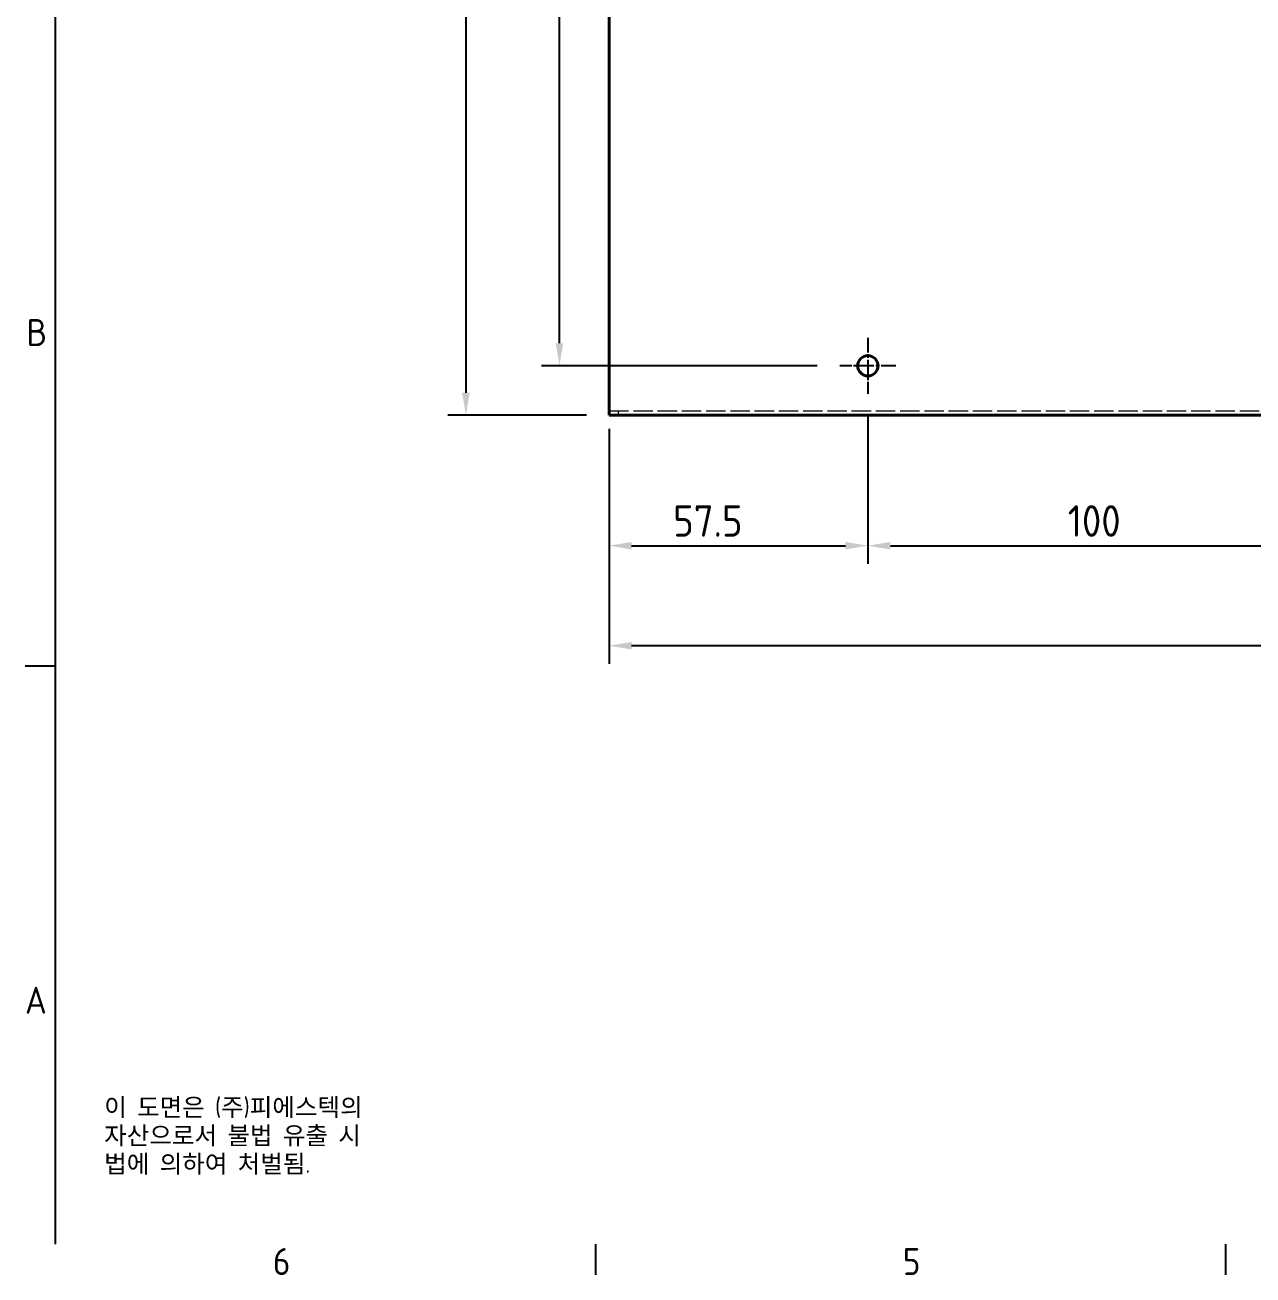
# Model space of a CAD drawing. Header units: millimetres. Extents: x 0 to 840, y 0 to 594.
# Drawn here: x 13.2 to 286.1, y 13.1 to 291.1 of the extents above; entities that cross this region are included whole.
import ezdxf

# ---------------------------------------------------------------- set-up
doc = ezdxf.new("R2010")
doc.units = ezdxf.units.MM
doc.header["$LTSCALE"] = 2
doc.linetypes.add('CHAIN', pattern=[0.35429999999999995, 0.2362, -0.0295, 0.0591, -0.0295])
doc.linetypes.add('DASHED', pattern=[0.2067, 0.1654, -0.0413])
doc.layers.get('0').update_dxf_attribs({"color": 3, "lineweight": 25})
for name, color, linetype, lineweight in [('가려진 것(ISO)', 2, 'DASHED', 18), ('가시적인 것(ISO)', 3, 'Continuous', 40), ('경계(ISO)', 7, 'Continuous', 25), ('기호(ISO)', 5, 'Continuous', 25), ('중심 표식(ISO)', 1, 'Continuous', 25), ('치수(ISO)', 2, 'Continuous', 25)]:
    doc.layers.add(name, color=color, linetype=linetype, lineweight=lineweight)
doc.styles.add('문자 텍스트_PSTEK_POSCO', font='isocp.shx')
doc.styles.add('치수 텍스트_PSTEK_POSCO', font='isocp.shx')
doc.dimstyles.new('치수_PSTEK_POSCO', dxfattribs={"dimscale": 2, "dimtxt": 3.5, "dimasz": 2.5, "dimexe": 2, "dimexo": 2.5, "dimgap": 1, "dimtad": 1, "dimrnd": 1e-08, "dimdsep": 46, "dimtxsty": '치수 텍스트_PSTEK_POSCO', "dimcen": 0.09, "dimdle": 10, "dimclrd": 7, "dimclre": 7, "dimclrt": 2, "dimadec": 1, "dimazin": 2, "dimtfac": 1, "dimtmove": 0, "dimatfit": 3, "dimfxl": 0, "dimtolj": 1, "dimlwd": -1, "dimlwe": -1, "dimarcsym": 0})

# ---------------------------------------------------------------- blocks, each defined once
blk = doc.blocks.new('경계 Default Border')
at = {"layer": '경계(ISO)'}
for p, q in [((10, 74.25000190734863), (6.599999666213989, 74.25000190734863)), ((70, 10), (70, 6.599999666213989)), ((140, 10), (140, 6.599999666213989))]:
    blk.add_line(p, q, dxfattribs=at)
at = {"layer": '경계(ISO)', "flags": 128}
blk.add_lwpolyline([(10, 10), (10, 287.0000076293945)], dxfattribs=at)
at = {"layer": '경계(ISO)', "color": 2, "char_height": 3.00000011920929, "attachment_point": 7, "style": '문자 텍스트_PSTEK_POSCO'}
for s, insert in [('B', (6.766269272565841, 109.8463944559917)), ('A', (6.59999988079071, 35.61784856929444)), ('6', (34.14453946055966, 6.57139439638704)), ('5', (104.1445394605597, 6.57139439638704))]:
    blk.add_mtext(s, dxfattribs=dict(at, insert=insert))
blk = doc.blocks.new('*D22')
at = {"layer": 'Defpoints', "color": 0}
for p in [(200.5168018076583, 209.0421539800721), (143.0168018076581, 206.2921539800724), (200.5168018076583, 175.2921539800724)]:
    blk.add_point(p, dxfattribs=at)
at = {"layer": '치수(ISO)', "color": 7}
for p, q in [((200.5168018076583, 204.0421539800721), (200.5168018076583, 171.2921539800724)), ((143.0168018076581, 201.2921539800724), (143.0168018076581, 171.2921539800724)), ((148.0168018076581, 175.2921539800724), (195.5168018076583, 175.2921539800724))]:
    blk.add_line(p, q, dxfattribs=at)
for points in [[(148.0168018076581, 176.1254873134057), (148.0168018076581, 174.458820646739), (143.0168018076581, 175.2921539800724)], [(195.5168018076583, 176.1254873134057), (195.5168018076583, 174.458820646739), (200.5168018076583, 175.2921539800724)]]:
    blk.add_solid(points, dxfattribs=at)
at = {"layer": '치수(ISO)', "color": 2, "insert": (157.2518270608275, 180.7921539800724), "char_height": 7, "attachment_point": 4, "style": '치수 텍스트_PSTEK_POSCO'}
blk.add_mtext('\\A1;57.5', dxfattribs=at)
blk = doc.blocks.new('*D23')
at = {"layer": 'Defpoints', "color": 0}
for p in [(300.516801807658, 215.2921539800729), (200.5168018076583, 209.0421539800721), (300.516801807658, 175.2921539800722)]:
    blk.add_point(p, dxfattribs=at)
at = {"layer": '치수(ISO)', "color": 7}
for p, q in [((300.516801807658, 210.2921539800729), (300.516801807658, 171.2921539800722)), ((200.5168018076583, 204.0421539800721), (200.5168018076583, 171.2921539800722)), ((205.5168018076583, 175.2921539800722), (295.516801807658, 175.2921539800722))]:
    blk.add_line(p, q, dxfattribs=at)
for points in [[(205.5168018076583, 176.1254873134056), (205.5168018076583, 174.4588206467389), (200.5168018076583, 175.2921539800722)], [(295.516801807658, 176.1254873134056), (295.516801807658, 174.4588206467389), (300.516801807658, 175.2921539800722)]]:
    blk.add_solid(points, dxfattribs=at)
at = {"layer": '치수(ISO)', "color": 2, "insert": (244.9340459021465, 180.7921539800722), "char_height": 7, "attachment_point": 4, "style": '치수 텍스트_PSTEK_POSCO'}
blk.add_mtext('\\A1;100', dxfattribs=at)
blk = doc.blocks.new('*D27')
at = {"layer": 'Defpoints', "color": 0}
for p in [(143.0168018076581, 204.2921539800724), (558.0168018076581, 204.2921539800723), (143.0168018076581, 153.048852769184)]:
    blk.add_point(p, dxfattribs=at)
at = {"layer": '치수(ISO)', "color": 7}
for p, q in [((143.0168018076581, 199.2921539800724), (143.0168018076581, 149.048852769184)), ((558.0168018076581, 199.2921539800723), (558.0168018076581, 149.048852769184)), ((553.0168018076581, 153.048852769184), (148.0168018076581, 153.048852769184))]:
    blk.add_line(p, q, dxfattribs=at)
for points in [[(148.0168018076581, 153.8821861025173), (148.0168018076581, 152.2155194358506), (143.0168018076581, 153.048852769184)], [(553.0168018076581, 153.8821861025173), (553.0168018076581, 152.2155194358506), (558.0168018076581, 153.048852769184)]]:
    blk.add_solid(points, dxfattribs=at)
at = {"layer": '치수(ISO)', "color": 2, "insert": (344.4218270608275, 158.548852769184), "char_height": 7, "attachment_point": 4, "style": '치수 텍스트_PSTEK_POSCO'}
blk.add_mtext('\\A1;415', dxfattribs=at)
blk = doc.blocks.new('*D28')
at = {"layer": 'Defpoints', "color": 0}
for p in [(131.9774775934821, 415.2921539800722), (194.2668018076583, 415.2921539800722), (194.2668018076583, 215.2921539800721)]:
    blk.add_point(p, dxfattribs=at)
at = {"layer": '치수(ISO)', "color": 7}
for p, q in [((189.2668018076583, 415.2921539800722), (127.9774775934821, 415.2921539800722)), ((131.9774775934821, 220.2921539800722), (131.9774775934821, 410.2921539800722)), ((189.2668018076583, 215.2921539800722), (127.9774775934821, 215.2921539800722))]:
    blk.add_line(p, q, dxfattribs=at)
for points in [[(131.1441442601488, 410.2921539800722), (132.8108109268155, 410.2921539800722), (131.9774775934821, 415.2921539800722)], [(131.1441442601488, 220.2921539800722), (132.8108109268155, 220.2921539800722), (131.9774775934821, 215.2921539800722)]]:
    blk.add_solid(points, dxfattribs=at)
at = {"layer": '치수(ISO)', "color": 2, "insert": (126.4767886171041, 308.9005201218044), "char_height": 7, "attachment_point": 4, "rotation": 90, "style": '치수 텍스트_PSTEK_POSCO'}
blk.add_mtext('\\A1;200', dxfattribs=at)
blk = doc.blocks.new('*D29')
at = {"layer": 'Defpoints', "color": 0}
for p in [(143.0168018076581, 426.2921539800724), (111.1797133824815, 204.2921539800724), (143.0168018076581, 204.2921539800724)]:
    blk.add_point(p, dxfattribs=at)
at = {"layer": '치수(ISO)', "color": 7}
for p, q in [((138.0168018076581, 426.2921539800724), (107.1797133824816, 426.2921539800724)), ((111.1797133824816, 421.2921539800724), (111.1797133824815, 209.2921539800724)), ((138.0168018076581, 204.2921539800724), (107.1797133824815, 204.2921539800724))]:
    blk.add_line(p, q, dxfattribs=at)
for points in [[(110.3463800491482, 421.2921539800724), (112.0130467158149, 421.2921539800724), (111.1797133824816, 426.2921539800724)], [(110.3463800491482, 209.2921539800724), (112.0130467158148, 209.2921539800724), (111.1797133824815, 204.2921539800724)]]:
    blk.add_solid(points, dxfattribs=at)
at = {"layer": '치수(ISO)', "color": 2, "insert": (105.6790244061035, 308.693069334403), "char_height": 7, "attachment_point": 4, "rotation": 90, "style": '치수 텍스트_PSTEK_POSCO'}
blk.add_mtext('\\A1;222', dxfattribs=at)

msp = doc.modelspace()

# ---------------------------------------------------------------- linework, layer by layer
at = {"layer": '가려진 것(ISO)', "ltscale": 13.03727722167969}
msp.add_line((143.0168018076581, 205.2921539800724), (558.0168018076581, 205.2921539800723), dxfattribs=at)
at = {"layer": '가려진 것(ISO)', "ltscale": 0.9522482752799988}
msp.add_line((145.0168018076581, 205.2921539800723), (145.0168018076581, 204.2921539800723), dxfattribs=at)
at = {"layer": '가시적인 것(ISO)'}
for p, q in [((143.0168018076582, 424.2921539800724), (143.0168018076581, 206.2921539800723)), ((143.0168018076581, 206.2921539800724), (143.0168018076581, 204.2921539800724)), ((558.0168018076581, 204.2921539800723), (143.0168018076581, 204.2921539800724))]:
    msp.add_line(p, q, dxfattribs=at)
msp.add_circle((200.5168018076583, 215.2921539800721), 2.25, dxfattribs=at)
at = {"layer": '중심 표식(ISO)', "linetype": 'CHAIN', "ltscale": 6.9449462890625}
for p, q in [((200.5168018076583, 221.5421539800721), (200.5168018076583, 209.0421539800721)), ((206.7668018076583, 215.2921539800721), (194.2668018076583, 215.2921539800721))]:
    msp.add_line(p, q, dxfattribs=at)

# ---------------------------------------------------------------- block references
at = {"xscale": 2, "yscale": 2, "zscale": 2}
msp.add_blockref('경계 Default Border', (0, 0), dxfattribs=at)

# ---------------------------------------------------------------- texts
at = {"layer": '기호(ISO)', "color": 7, "insert": (30.78925080976877, 52.45654487984861), "char_height": 4.000000059604645, "width": 102.480276521085, "attachment_point": 1, "line_spacing_factor": 0.9442214369773865, "style": '문자 텍스트_PSTEK_POSCO'}
msp.add_mtext('{이 도면은 (주)피에스텍의\\P자산으로서 불법 유출 시 \\P법에 의하여 처벌됨.}', dxfattribs=at)

# ---------------------------------------------------------------- dimensions: what is measured, and where the dimension line sits
at = {"layer": '치수(ISO)', "color": 7}
for base, p1, p2, angle, picture, middle in [((111.1797133824815, 204.2921539800724), (143.0168018076581, 426.2921539800724), (143.0168018076581, 204.2921539800724), 270, '*D29', (111.1797133824815, 315.2921539800723)), ((131.9774775934821, 415.2921539800722), (194.2668018076583, 215.2921539800721), (194.2668018076583, 415.2921539800722), 90, '*D28', (131.9774775934821, 315.2921539800722)), ((300.516801807658, 175.2921539800722), (200.5168018076583, 209.0421539800721), (300.516801807658, 215.2921539800729), 180, '*D23', (250.5368018076583, 175.2921539800722)), ((200.5168018076583, 175.2921539800724), (143.0168018076581, 206.2921539800724), (200.5168018076583, 209.0421539800721), 180, '*D22', (164.7468018076581, 175.2921539800724)), ((143.0168018076581, 153.048852769184), (558.0168018076581, 204.2921539800723), (143.0168018076581, 204.2921539800724), 180, '*D27', (350.5168018076581, 153.048852769184))]:
    dim = msp.add_linear_dim(base=base, p1=p1, p2=p2, angle=angle, dimstyle='치수_PSTEK_POSCO', override={"dimdec": 2, "dimtp": 0, "dimtm": -0, "dimtdec": 2, "dimtofl": 0, "dimatfit": 1}, dxfattribs=at)
    dim.commit()
    dim.dimension.update_dxf_attribs({"geometry": picture, "text_midpoint": middle, "dimtype": 160})

doc.saveas('drawing.dxf')
